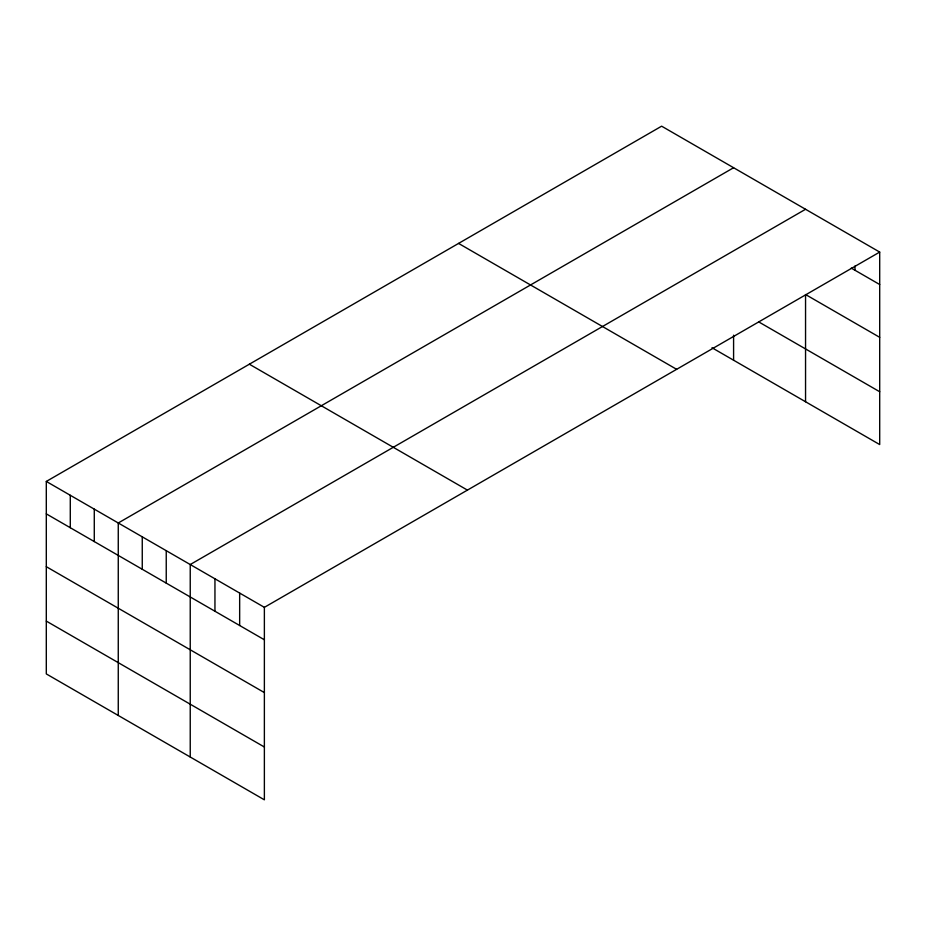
<?xml version="1.0" encoding="UTF-8"?>
<svg xmlns="http://www.w3.org/2000/svg" width="926" height="926" viewBox="0 0 926 926"><rect width="100%" height="100%" fill="white"/><g stroke="black" fill="none" stroke-linecap="round" stroke-linejoin="round"><path stroke-width="1.39" d="M879.7 252.08L264.373 607.34L264.373 799.821L46.3 673.92L46.3 481.439L661.627 126.179L879.7 252.08L879.7 444.561L712.001 347.748M733.589 167.733L118.262 522.982L118.262 715.462M805.551 209.276L190.235 564.536L190.235 757.017M851.272 268.112L879.7 284.525M879.7 337.33L805.551 294.526L805.551 401.757M758.776 321.935L879.7 391.744M458.567 243.411L676.64 369.324M249.36 364.207L467.433 490.109M46.3 481.439L264.373 607.34M46.3 513.872L264.373 639.773M46.3 566.689L264.373 692.59M46.3 621.103L264.373 747.004M854.987 266.017L854.987 270.253M733.589 335.189L733.589 360.214M239.66 593.068L239.66 625.501M214.948 578.796L214.948 611.241M166.24 550.681L166.24 583.114M142.257 536.837L142.257 569.27M94.278 509.138L94.278 541.571M70.283 495.283L70.283 527.716"/></g></svg>
